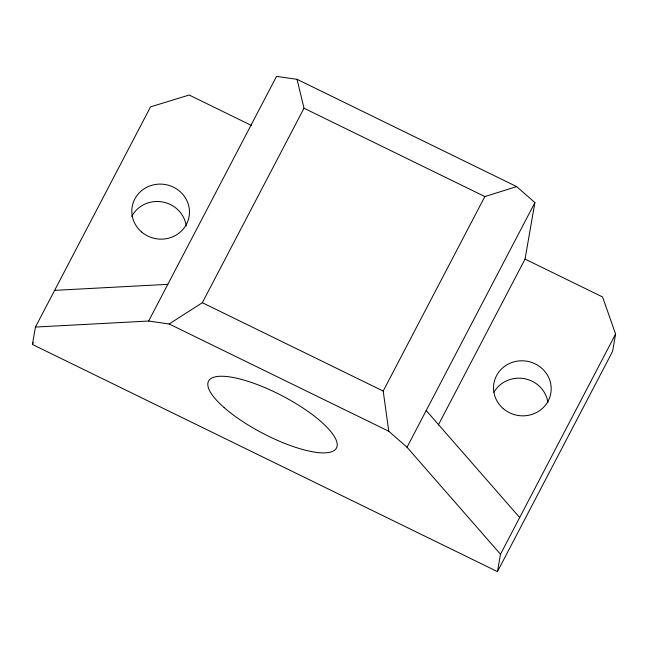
<?xml version="1.0" encoding="UTF-8"?>
<svg xmlns="http://www.w3.org/2000/svg" width="648" height="648" viewBox="0 0 648 648"><rect width="100%" height="100%" fill="white"/><g stroke="black" fill="none" stroke-linecap="round" stroke-linejoin="round"><path stroke-width="0.97" d="M35.438 327.062L148.643 321.035L276.534 76.383L297.051 79.323L516.667 186.6L534.9 202.589L525.042 259.095L602.551 296.954L615.6 334.044L612.562 351.427L497.462 571.617L32.4 344.453L35.438 327.062L150.538 106.871L189.159 95.029L251.351 125.404M497.462 571.617L500.499 554.234L615.6 334.044M32.4 344.453L33.34 342.662M148.643 321.035L169.16 323.984L202.338 302.705L304.001 108.224L297.051 79.323M500.499 554.234L407.017 447.242L388.776 431.252L383.195 391.052L484.858 196.563L516.667 186.6M407.017 447.242L534.9 202.589M438.356 424.926L525.042 259.095M54.618 290.361L167.832 284.334M304.001 108.224L484.858 196.563M202.338 302.705L383.195 391.052M169.16 323.984L388.776 431.252M426.198 410.54L519.68 517.533M131.771 216.392A28.868 27.483 9.9 0 1 162.356 201.941A28.868 27.483 9.9 0 1 186.203 225.925M493.922 392.291A28.868 27.483 9.9 0 1 524.532 378.707A28.868 27.483 9.9 0 1 547.916 402.611M224.159 407.624A72.171 21.109 27.6 0 0 333.931 450.668A72.171 21.109 27.6 0 0 259.467 385.406A72.171 21.109 27.6 0 0 224.159 407.624M141.604 231.992A28.868 27.483 9.9 0 0 188.908 217.485A28.868 27.483 9.9 0 0 151.421 185.401A28.868 27.483 9.9 0 0 141.604 231.992M503.318 408.677A28.868 27.483 9.9 0 0 550.63 394.17A28.868 27.483 9.9 0 0 513.135 362.094A28.868 27.483 9.9 0 0 503.318 408.677"/></g></svg>
